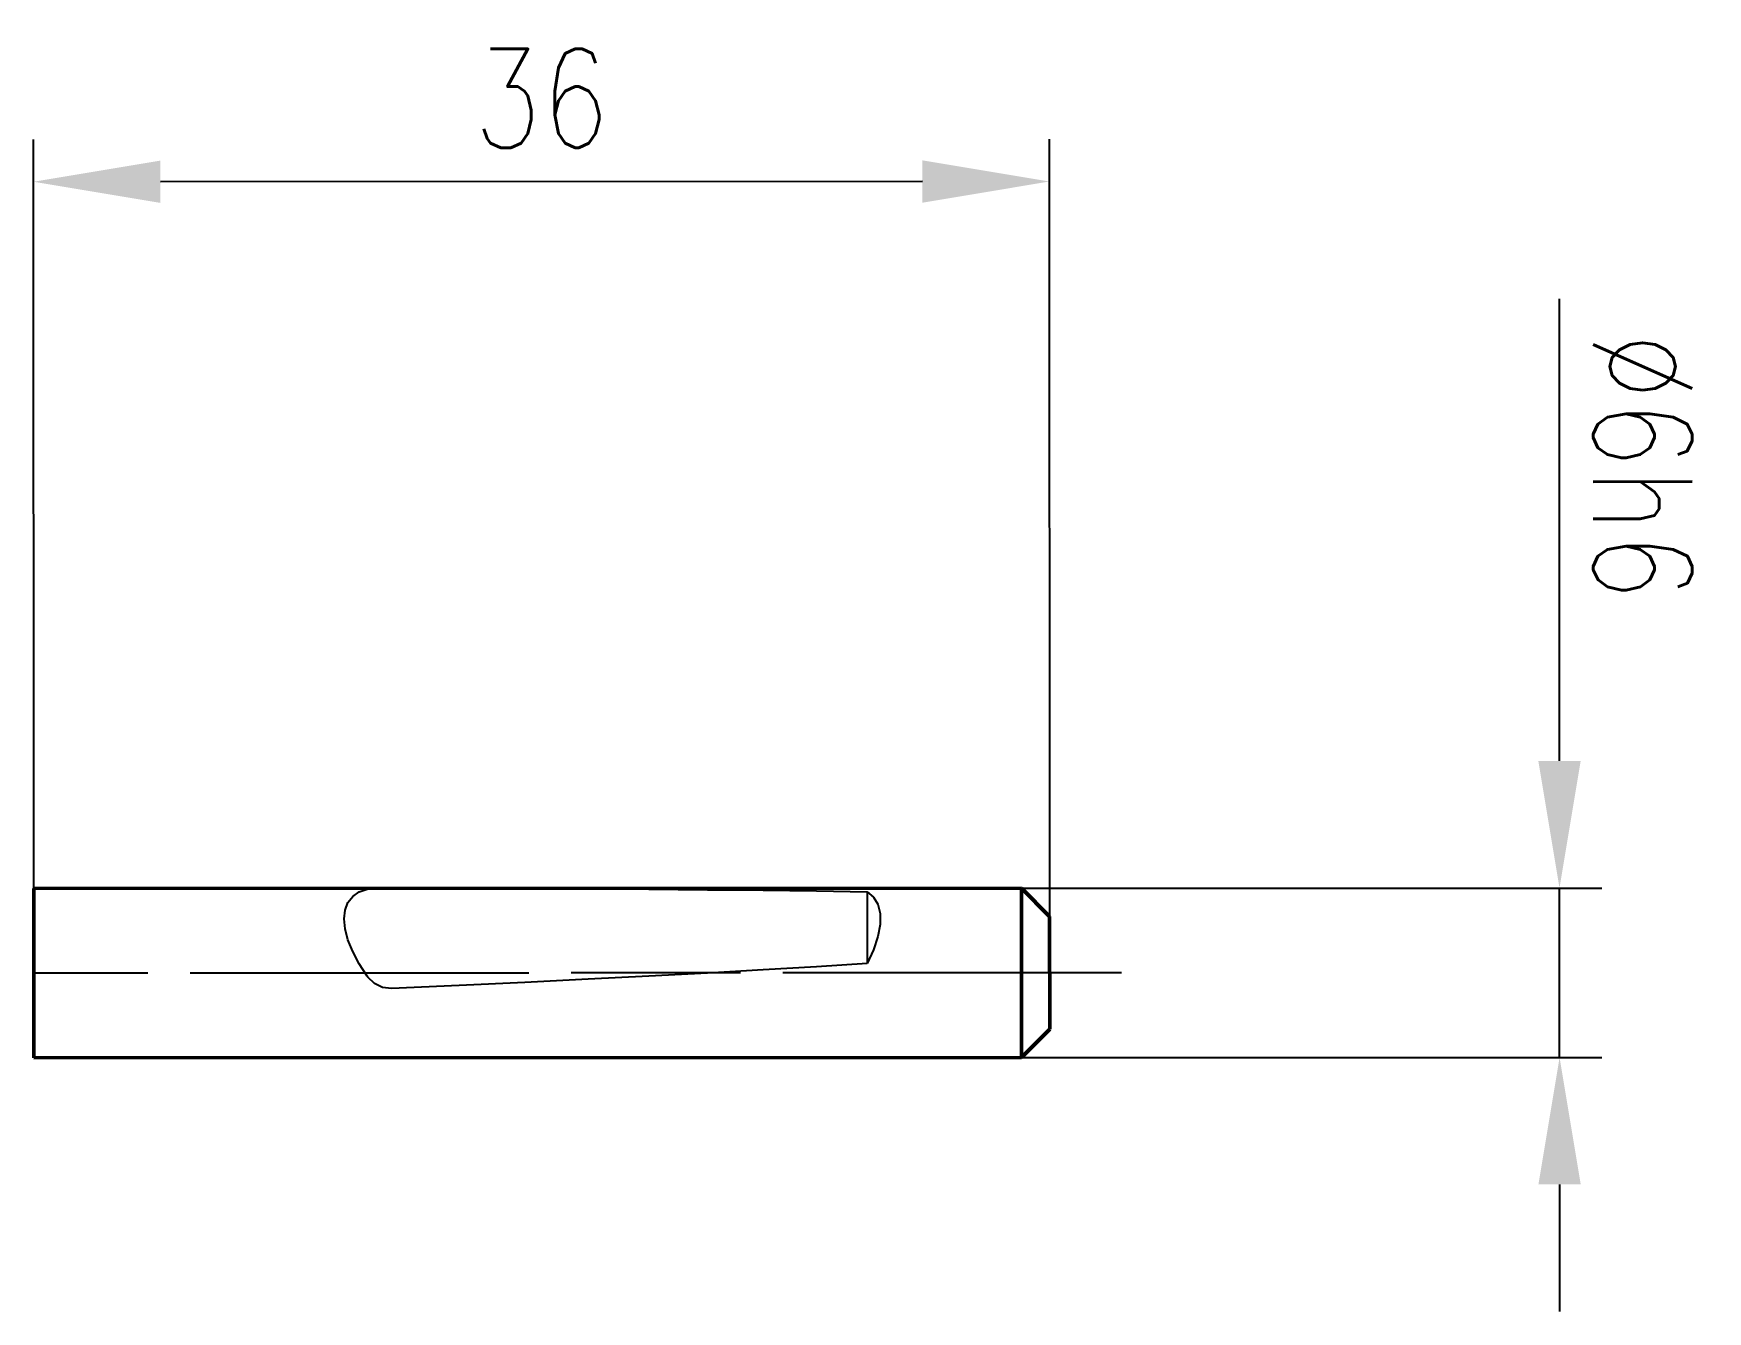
# Model space of a CAD drawing. Header units: millimetres. Extents: x 0 to 59.3, y -12 to 33.3.
import ezdxf

# ---------------------------------------------------------------- set-up
doc = ezdxf.new("R2010")
doc.units = ezdxf.units.MM
doc.header["$LTSCALE"] = 2
doc.linetypes.add('LONGDASH_DASH', pattern=[10.5, 6, -0.75, 3, -0.75])
for name, color, linetype, lineweight in [('1', 4, 'Continuous', 50), ('SK1', 4, 'Continuous', 50), ('SK2', 7, 'Continuous', 25), ('SK4', 2, 'LONGDASH_DASH', 25)]:
    doc.layers.add(name, color=color, linetype=linetype, lineweight=lineweight)
doc.layers.add('101', color=7, linetype='Continuous', true_color=0xffffff)
doc.styles.add('SIMPLEX', font='simplex.shx', dxfattribs={"width": 0.8})
doc.dimstyles.new('WALTER_1', dxfattribs={"dimtxt": 3.5, "dimasz": 4.5, "dimexe": 1.5, "dimexo": 0, "dimgap": 1.2, "dimtad": 1, "dimdec": 3, "dimdsep": 46, "dimtxsty": 'SIMPLEX', "dimcen": 2.5, "dimazin": 2, "dimtfac": 1, "dimtdec": 3, "dimtmove": 0, "dimatfit": 0, "dimfxl": 1.25, "dimtolj": 1, "dimarcsym": 0})

# ---------------------------------------------------------------- blocks, each defined once
blk = doc.blocks.new('*D4')
at = {"layer": 'Defpoints', "color": 0, "transparency": 16777216}
for p in [(34.998, 3.01), (54.065, 3.015), (35, -2.99)]:
    blk.add_point(p, dxfattribs=at)
at = {"layer": 'SK2', "color": 0, "lineweight": -2, "transparency": 16777216}
for p, q in [((54.064, 7.515), (54.06, 23.882)), ((34.998, 3.01), (55.565, 3.016)), ((54.067, -2.985), (54.065, 3.015)), ((35, -2.99), (55.567, -2.984)), ((54.068, -7.485), (54.07, -11.985))]:
    blk.add_line(p, q, dxfattribs=at)
at = {"layer": 'SK2', "color": 0, "transparency": 16777216}
for points in [[(54.814, 7.515), (53.314, 7.515), (54.065, 3.015)], [(54.818, -7.485), (53.318, -7.485), (54.067, -2.985)]]:
    blk.add_solid(points, dxfattribs=at)
at = {"layer": 'SK2', "color": 0, "transparency": 16777216, "insert": (57.011, 17.949), "char_height": 3.5, "attachment_point": 5, "rotation": 270.01612, "style": 'SIMPLEX'}
blk.add_mtext('\\A1;%%C6h6', dxfattribs=at)
blk = doc.blocks.new('*D5')
at = {"layer": 'Defpoints', "color": 0, "transparency": 16777216}
for p in [(-0.009, 28.031), (-0.002, 3), (35.999, 2.01)]:
    blk.add_point(p, dxfattribs=at)
at = {"layer": 'SK2', "color": 0, "lineweight": -2, "transparency": 16777216}
for p, q in [((-0.002, 3), (-0.009, 29.531)), ((35.999, 2.01), (35.991, 29.541)), ((31.491, 28.039), (4.491, 28.032))]:
    blk.add_line(p, q, dxfattribs=at)
at = {"layer": 'SK2', "color": 0, "transparency": 16777216}
for points in [[(4.491, 28.782), (4.491, 27.282), (-0.009, 28.031)], [(31.491, 28.789), (31.491, 27.289), (35.991, 28.041)]]:
    blk.add_solid(points, dxfattribs=at)
at = {"layer": 'SK2', "color": 0, "transparency": 16777216, "insert": (17.99, 30.986), "char_height": 3.5, "attachment_point": 5, "rotation": 0.01612, "style": 'SIMPLEX'}
blk.add_mtext('\\A1;36', dxfattribs=at)

msp = doc.modelspace()

# ---------------------------------------------------------------- linework, layer by layer
at = {"layer": '1'}
msp.add_line((-0.0017, 3), (0, -3), dxfattribs=at)
at = {"layer": '101', "color": 4, "linetype": 'Continuous', "lineweight": 25}
for p, q in [((11.5313, 2.8752), (11.8178, 2.9708)), ((11.8178, 2.9708), (12.0674, 2.9977)), ((12.0674, 2.9977), (12.3903, 3.0034)), ((12.3903, 3.0034), (12.678, 3.0036)), ((12.678, 3.0036), (15.0782, 3.0024)), ((15.0782, 3.0024), (17.4006, 2.9971)), ((17.4006, 2.9971), (19.6422, 2.9878)), ((19.6422, 2.9878), (21.7999, 2.9743)), ((21.7999, 2.9743), (23.8708, 2.9568)), ((11.0327, 2.2363), (11.1346, 2.5039)), ((11.1346, 2.5039), (11.3019, 2.7184)), ((11.3019, 2.7184), (11.5313, 2.8752)), ((23.8708, 2.9568), (25.852, 2.9353)), ((25.852, 2.9353), (27.7408, 2.9098)), ((27.7408, 2.9098), (29.5348, 2.8803)), ((29.5348, 2.8803), (29.7585, 2.6965)), ((29.5348, 2.8803), (29.5355, 0.3368)), ((29.7585, 2.6965), (29.9113, 2.438)), ((29.9113, 2.438), (29.9888, 2.1121)), ((10.9986, 1.9212), (11.0327, 2.2363)), ((11.0329, 1.5653), (10.9986, 1.9212)), ((29.9888, 2.1121), (29.9889, 1.7276)), ((11.1349, 1.1762), (11.0329, 1.5653)), ((29.9116, 1.2955), (29.7591, 0.8275)), ((29.9889, 1.7276), (29.9116, 1.2955)), ((11.3025, 0.7621), (11.1349, 1.1762)), ((11.532, 0.332), (11.3025, 0.7621)), ((29.7591, 0.8275), (29.5355, 0.3368)), ((11.8186, -0.1051), (11.532, 0.332)), ((23.8716, 0.0041), (21.8008, -0.107)), ((25.8528, 0.1152), (23.8716, 0.0041)), ((27.7416, 0.2262), (25.8528, 0.1152)), ((29.5355, 0.3368), (27.7416, 0.2262)), ((11.8417, -0.1364), (11.8186, -0.1051)), ((12.0754, -0.3659), (11.8417, -0.1364)), ((12.3612, -0.5084), (12.0754, -0.3659)), ((12.679, -0.5487), (12.3612, -0.5084)), ((15.0792, -0.439), (12.679, -0.5487)), ((17.4016, -0.3287), (15.0792, -0.439)), ((19.6431, -0.218), (17.4016, -0.3287)), ((21.8008, -0.107), (19.6431, -0.218))]:
    msp.add_line(p, q, dxfattribs=at)
at = {"layer": 'SK1'}
for p, q in [((-0.0017, 3), (34.9983, 3.0098)), ((34.9983, 3.0098), (35, -2.9902)), ((35.9986, 2.0101), (34.9983, 3.0098)), ((35.9986, 2.0101), (35.9997, -1.9899)), ((35, -2.9902), (35.9997, -1.9899)), ((35, -2.9902), (0, -3))]:
    msp.add_line(p, q, dxfattribs=at)
at = {"layer": 'SK4'}
msp.add_line((38.5387, 0.0108), (-0.0008, 0), dxfattribs=at)

# ---------------------------------------------------------------- dimensions: what is measured, and where the dimension line sits
at = {"layer": 'SK2'}
dim = msp.add_linear_dim(base=(-0.0087, 28.0306), p1=(35.9986, 2.0101), p2=(-0.0017, 3), angle=180.016118, dimstyle='WALTER_1', dxfattribs=at)
dim.commit()
dim.dimension.update_dxf_attribs({"geometry": '*D5', "text_midpoint": (17.9913, 28.0357), "dimtype": 160})
dim = msp.add_linear_dim(base=(54.0654, 3.0152), p1=(35, -2.9902), p2=(34.9983, 3.0098), angle=90.016118, text='%%C<>h6', dimstyle='WALTER_1', dxfattribs=at)
dim.commit()
dim.dimension.update_dxf_attribs({"geometry": '*D4', "text_midpoint": (57.0112, 17.9494)})

doc.saveas('drawing.dxf')
